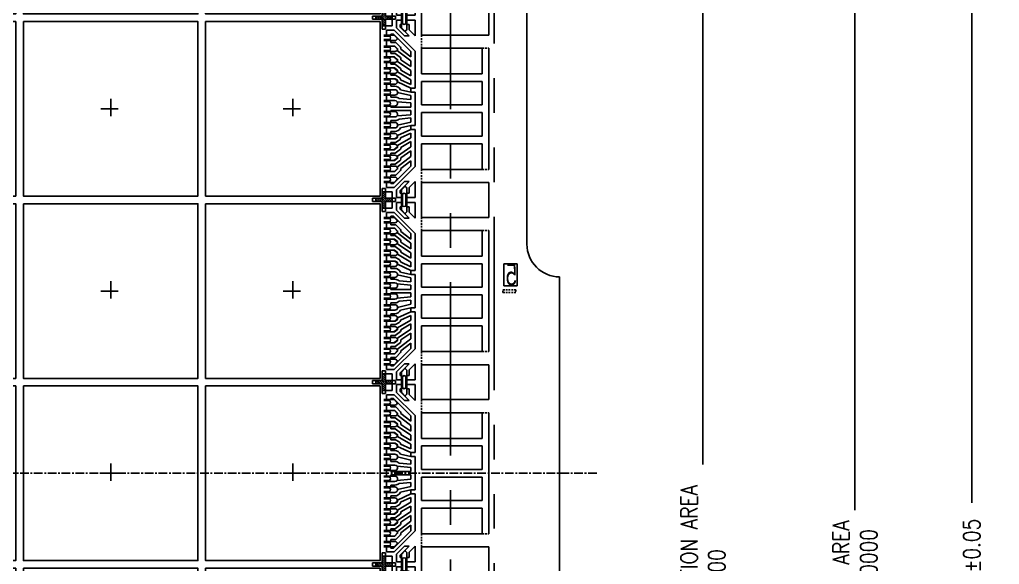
# Model space of a CAD drawing. Extents: x 98 to 785, y 88 to 514.
# Drawn here: x 695.5 to 785.3, y 338.9 to 388.8 of the extents above; entities that cross this region are included whole.
import ezdxf

# ---------------------------------------------------------------- set-up
doc = ezdxf.new("R2010")
doc.units = 0
doc.header["$LTSCALE"] = 12.7
doc.header["$MEASUREMENT"] = 0
doc.header["$PDMODE"] = 2
for name, pattern in [('CENTER', [2, 1.25, -0.25, 0.25, -0.25]), ('HIDDEN', [0.375, 0.25, -0.125]), ('PHANTOM', [2.5, 1.25, -0.25, 0.25, -0.25, 0.25, -0.25])]:
    doc.linetypes.add(name, pattern=pattern)
doc.layers.get('0').update_dxf_attribs({"linetype": 'CONTINUOUS'})
doc.layers.get('DEFPOINTS').update_dxf_attribs({"linetype": 'CONTINUOUS'})
for name, color, linetype in [('SH-01_CENTER', 2, 'CENTER'), ('SH-01_DIM', 4, 'CONTINUOUS'), ('SH-01_HATCH', 10, 'CONTINUOUS'), ('SH-01_HIDDEN', 6, 'HIDDEN'), ('SH-01_MISC', 5, 'CONTINUOUS'), ('SH-01_OBJECT', 7, 'CONTINUOUS'), ('SH-01_PHANTOM', 1, 'PHANTOM')]:
    doc.layers.add(name, color=color, linetype=linetype)
doc.styles.get("Standard").update_dxf_attribs({"font": 'simplex.shx', "width": 0.82})
doc.dimstyles.get("Standard").update_dxf_attribs({"dimtxt": 0.18, "dimasz": 0.18, "dimexe": 0.18, "dimexo": 0.0625, "dimgap": 0.09, "dimtad": 0, "dimtih": 1, "dimtoh": 1, "dimdec": 4, "dimzin": 0, "dimdsep": 46, "dimtxsty": 'STANDARD', "dimcen": 0.09, "dimadec": 0, "dimazin": 0, "dimtfac": 1, "dimtdec": 4, "dimtofl": 0, "dimtmove": 0, "dimatfit": 3, "dimfxl": 1, "dimtolj": 1, "dimtzin": 0, "dimarcsym": 0})
doc.dimstyles.new('STANDARD$0', dxfattribs={"dimtxt": 0.18, "dimasz": 0.18, "dimexe": 0.18, "dimexo": 0.0625, "dimgap": 0.09, "dimtad": 0, "dimtih": 1, "dimtoh": 1, "dimdec": 4, "dimzin": 0, "dimdsep": 46, "dimtxsty": 'STANDARD', "dimcen": 0.09, "dimadec": 0, "dimazin": 0, "dimtfac": 1, "dimtdec": 4, "dimtofl": 0, "dimtmove": 0, "dimatfit": 3, "dimfxl": 1, "dimtolj": 1, "dimtzin": 0, "dimarcsym": 0})
pattern_1 = [(315, (5e-06, 16.69998), (0.08838835, 0.08838835), [])]
pattern_2 = [(135, (9.599992, -3e-06), (-0.01767767, -0.01767767), [])]

# ---------------------------------------------------------------- blocks, each defined once
blk = doc.blocks.new('_Open30')
at = {"color": 0, "lineweight": -2}
for p, q in [((-1, 0.268), (0, 0)), ((0, 0), (-1, -0.268)), ((0, 0), (-1, 0))]:
    blk.add_line(p, q, dxfattribs=at)
blk = doc.blocks.new('*D39')
at = {"layer": 'DEFPOINTS', "color": 0, "ltscale": 0.05, "transparency": 16777216}
for p in [(739.033, 434.264), (739.033, 260.264), (772.1, 260.264)]:
    blk.add_point(p, dxfattribs=at)
at = {"layer": 'SH-01_DIM', "ltscale": 0.05, "transparency": 16777216}
for p, q in [((741.573, 434.264), (774.64, 434.264)), ((772.1, 431.089), (772.1, 343.888)), ((772.1, 263.439), (772.1, 332.609)), ((741.573, 260.264), (774.64, 260.264))]:
    blk.add_line(p, q, dxfattribs=at)
at = {"layer": 'SH-01_DIM', "ltscale": 0.05, "transparency": 16777216, "xscale": 3.175000000000011, "yscale": 3.175000000000011, "zscale": 3.175000000000011}
for p, rotation in [((772.1, 434.264), 90), ((772.1, 260.264), 270)]:
    blk.add_blockref('_Open30', p, dxfattribs=dict(at, rotation=rotation))
at = {"layer": 'SH-01_DIM', "ltscale": 0.05, "transparency": 16777216, "insert": (772.1, 338.248), "char_height": 1.524, "attachment_point": 5, "rotation": 90}
blk.add_mtext('\\A1;MOLD AREA\\P 87.0000', dxfattribs=at)
blk = doc.blocks.new('*D40')
at = {"layer": 'DEFPOINTS', "color": 0, "ltscale": 0.05, "transparency": 16777216}
for p in [(735.033, 428.264), (735.033, 266.264), (758.168, 266.264)]:
    blk.add_point(p, dxfattribs=at)
at = {"layer": 'SH-01_DIM', "ltscale": 0.05, "transparency": 16777216}
for p, q in [((737.573, 428.264), (760.708, 428.264)), ((758.168, 425.089), (758.168, 348.075)), ((758.168, 269.439), (758.168, 324.715)), ((737.573, 266.264), (760.708, 266.264))]:
    blk.add_line(p, q, dxfattribs=at)
at = {"layer": 'SH-01_DIM', "ltscale": 0.05, "transparency": 16777216, "xscale": 3.175000000000011, "yscale": 3.175000000000011, "zscale": 3.175000000000011}
for p, rotation in [((758.168, 428.264), 90), ((758.168, 266.264), 270)]:
    blk.add_blockref('_Open30', p, dxfattribs=dict(at, rotation=rotation))
at = {"layer": 'SH-01_DIM', "ltscale": 0.05, "transparency": 16777216, "insert": (758.168, 336.395), "char_height": 1.524, "attachment_point": 5, "rotation": 90}
blk.add_mtext('\\A1;SAW SINGULATION AREA\\P 81.0000', dxfattribs=at)
blk = doc.blocks.new('*D41')
at = {"layer": 'DEFPOINTS', "color": 0, "ltscale": 0.05, "transparency": 16777216}
for p in [(743.301, 442.264), (743.301, 252.264), (782.808, 252.264)]:
    blk.add_point(p, dxfattribs=at)
at = {"layer": 'SH-01_DIM', "ltscale": 0.05, "transparency": 16777216}
for p, q in [((745.841, 442.264), (785.348, 442.264)), ((782.808, 439.089), (782.808, 344.541)), ((782.808, 255.439), (782.808, 329.985)), ((745.841, 252.264), (785.348, 252.264))]:
    blk.add_line(p, q, dxfattribs=at)
at = {"layer": 'SH-01_DIM', "ltscale": 0.05, "transparency": 16777216, "xscale": 3.175000000000011, "yscale": 3.175000000000011, "zscale": 3.175000000000011}
for p, rotation in [((782.808, 442.264), 90), ((782.808, 252.264), 270)]:
    blk.add_blockref('_Open30', p, dxfattribs=dict(at, rotation=rotation))
at = {"layer": 'SH-01_DIM', "ltscale": 0.05, "transparency": 16777216, "insert": (782.808, 337.263), "char_height": 1.524, "attachment_point": 5, "rotation": 90}
blk.add_mtext('\\A1; 95.000±0.05', dxfattribs=at)
blk = doc.blocks.new('*D19')
at = {"layer": 'DEFPOINTS', "color": 0, "ltscale": 0.05, "transparency": 16777216}
for p in [(722.523, 462.629), (729.133, 439.724), (445.033, 350.724)]:
    blk.add_point(p, dxfattribs=at)
at = {"layer": 'SH-01_DIM', "ltscale": 0.05, "transparency": 16777216}
for p, q in [((722.523, 456.279), (722.523, 462.629)), ((729.133, 449.929), (722.523, 456.279)), ((729.133, 442.264), (729.133, 449.929))]:
    blk.add_line(p, q, dxfattribs=at)
at = {"layer": 'SH-01_DIM', "ltscale": 0.05, "transparency": 16777216, "insert": (722.523, 467.614), "char_height": 1.524, "attachment_point": 5, "rotation": 90}
blk.add_mtext('\\A1; 142.0500', dxfattribs=at)
blk = doc.blocks.new('A$C548803C5')
at = {"layer": 'SH-01_CENTER', "ltscale": 0.05}
for p, q in [((1, 1.451), (1, 0.549)), ((0.549, 1), (1.451, 1))]:
    blk.add_line(p, q, dxfattribs=at)
at = {"layer": 'SH-01_MISC', "ltscale": 0.05}
blk.add_lwpolyline([(-3, 5), (5, 5), (5, -3), (-3, -3)], close=True, dxfattribs=at)
blk = doc.blocks.new('A$C237C250E')
at = {"layer": 'SH-01_HATCH', "ltscale": 0.05}
h = blk.add_hatch(dxfattribs=at)
h.set_pattern_fill('ANSI31', color=10, angle=-90)
h.set_pattern_definition(pattern_1)
h.paths.add_polyline_path([(7.97, 16.475), (8, 16.475), (8, 16.075), (7.97, 16.075)])
h.paths.add_polyline_path([(7.5, 16.475), (7.53, 16.475), (7.53, 16.075), (7.5, 16.075)])
at = {"layer": 'SH-01_HATCH'}
h = blk.add_hatch(dxfattribs=at)
h.set_pattern_fill('ANSI31', color=256, scale=0.2, angle=-270)
h.paths.add_polyline_path([(7.716, 1.248, 0.035842), (7.681, 1.24), (8, 0.921), (8, 0.964)])
h.paths.add_polyline_path([(8, 15.736), (8, 15.779), (7.681, 15.46, 0.035842), (7.716, 15.452)])
h.paths.add_polyline_path([(8.429, 1.85), (8.386, 1.85), (8.636, 1.6), (8.679, 1.6)])
h.paths.add_polyline_path([(8.36, 1.919, 0.035842), (8.352, 1.884), (8.386, 1.85), (8.429, 1.85)])
h = blk.add_hatch(dxfattribs=at)
h.set_pattern_fill('ANSI31', color=256, scale=0.2, angle=-270)
h.set_pattern_definition(pattern_2)
h.paths.add_polyline_path([(8.429, 14.85), (8.386, 14.85), (8.636, 15.1), (8.679, 15.1)])
h.paths.add_polyline_path([(8.36, 14.781, -0.035842), (8.352, 14.816), (8.386, 14.85), (8.429, 14.85)])
at = {"layer": 'SH-01_HATCH', "ltscale": 0.05}
h = blk.add_hatch(dxfattribs=at)
h.set_pattern_fill('ANSI31', color=10, angle=-90)
h.set_pattern_definition([(315, (-7.09997, 16.7), (0.08838835, 0.08838835), [])])
h.paths.add_polyline_path([(9.375, 15.07), (9.375, 15.1), (8.975, 15.1), (8.975, 15.07)])
h.paths.add_polyline_path([(9.375, 14.6), (9.375, 14.63), (8.975, 14.63), (8.975, 14.6)])
h.paths.add_polyline_path([(9.375, 14.07), (9.375, 14.1), (8.975, 14.1), (8.975, 14.07)])
h.paths.add_polyline_path([(9.375, 13.6), (9.375, 13.63), (8.975, 13.63), (8.975, 13.6)])
h.paths.add_polyline_path([(9.375, 13.07), (9.375, 13.1), (8.975, 13.1), (8.975, 13.07)])
h.paths.add_polyline_path([(9.375, 12.6), (9.375, 12.63), (8.975, 12.63), (8.975, 12.6)])
h.paths.add_polyline_path([(9.375, 12.07), (9.375, 12.1), (8.975, 12.1), (8.975, 12.07)])
h.paths.add_polyline_path([(9.375, 11.6), (9.375, 11.63), (8.975, 11.63), (8.975, 11.6)])
h.paths.add_polyline_path([(9.375, 11.07), (9.375, 11.1), (8.975, 11.1), (8.975, 11.07)])
h.paths.add_polyline_path([(9.375, 10.6), (9.375, 10.63), (8.975, 10.63), (8.975, 10.6)])
h.paths.add_polyline_path([(9.375, 10.07), (9.375, 10.1), (8.975, 10.1), (8.975, 10.07)])
h.paths.add_polyline_path([(9.375, 9.6), (9.375, 9.63), (8.975, 9.63), (8.975, 9.6)])
h.paths.add_polyline_path([(9.375, 9.07), (9.375, 9.1), (8.975, 9.1), (8.975, 9.07)])
h.paths.add_polyline_path([(9.375, 8.6), (9.375, 8.63), (8.975, 8.63), (8.975, 8.6)])
at = {"layer": 'SH-01_HATCH'}
h = blk.add_hatch(dxfattribs=at)
h.set_pattern_fill('ANSI31', color=256, scale=0.2, angle=-270)
h.set_pattern_definition(pattern_2)
h.paths.add_polyline_path([(8.391, 13.85), (8.35, 13.85), (8.35, 13.85, -0.001908), (8.35, 13.852), (8.598, 14.1, -0.001945), (8.6, 14.1), (8.641, 14.1)])
h.paths.add_polyline_path([(8.353, 13.812, -0.037159), (8.35, 13.849), (8.35, 13.85), (8.391, 13.85)])
h = blk.add_hatch(dxfattribs=at)
h.set_pattern_fill('ANSI31', color=256, scale=0.2, angle=-270)
h.set_pattern_definition(pattern_2)
h.paths.add_polyline_path([(8.35, 12.839, -0.009923), (8.35, 12.849), (8.35, 12.85, -0.004533), (8.35, 12.855, -0.024064), (8.352, 12.879), (8.635, 13.1), (8.684, 13.1)])
h = blk.add_hatch(dxfattribs=at)
h.set_pattern_fill('ANSI31', color=256, scale=0.2, angle=-270)
h.set_pattern_definition(pattern_2)
h.paths.add_polyline_path([(8.35, 11.839, -0.009923), (8.35, 11.849), (8.35, 11.85, -0.004533), (8.35, 11.855, -0.024064), (8.352, 11.879), (8.635, 12.1), (8.684, 12.1)])
h = blk.add_hatch(dxfattribs=at)
h.set_pattern_fill('ANSI31', color=256, scale=0.2, angle=-270)
h.set_pattern_definition(pattern_2)
h.paths.add_polyline_path([(8.565, 11.097, -0.035366), (8.6, 11.1), (8.627, 11.1), (8.419, 10.975, 0.182331), (8.381, 10.825), (8.353, 10.811, -0.199652), (8.399, 10.998)])
h = blk.add_hatch(dxfattribs=at)
h.set_pattern_fill('ANSI31', color=256, scale=0.2, angle=-270)
h.set_pattern_definition(pattern_2)
h.paths.add_polyline_path([(8.565, 5.603, 0.035366), (8.6, 5.6), (8.627, 5.6), (8.419, 5.725, -0.182331), (8.381, 5.875), (8.353, 5.889, 0.199652), (8.399, 5.702)])
h = blk.add_hatch(dxfattribs=at)
h.set_pattern_fill('ANSI31', color=256, scale=0.2, angle=-270)
h.set_pattern_definition(pattern_2)
h.paths.add_polyline_path([(8.35, 4.861, 0.009923), (8.35, 4.851), (8.35, 4.85, 0.004533), (8.35, 4.845, 0.024064), (8.352, 4.821), (8.635, 4.6), (8.684, 4.6)])
h = blk.add_hatch(dxfattribs=at)
h.set_pattern_fill('ANSI31', color=256, scale=0.2, angle=-270)
h.set_pattern_definition(pattern_2)
h.paths.add_polyline_path([(8.35, 3.861, 0.009923), (8.35, 3.851), (8.35, 3.85, 0.004533), (8.35, 3.845, 0.024064), (8.352, 3.821), (8.635, 3.6), (8.684, 3.6)])
h = blk.add_hatch(dxfattribs=at)
h.set_pattern_fill('ANSI31', color=256, scale=0.2, angle=-270)
h.set_pattern_definition(pattern_2)
h.paths.add_polyline_path([(8.391, 2.85), (8.35, 2.85), (8.35, 2.85, 0.001908), (8.35, 2.848), (8.598, 2.6, 0.001945), (8.6, 2.6), (8.641, 2.6)])
h.paths.add_polyline_path([(8.353, 2.888, 0.037159), (8.35, 2.851), (8.35, 2.85), (8.391, 2.85)])
at = {"layer": 'SH-01_HATCH', "ltscale": 0.05}
h = blk.add_hatch(dxfattribs=at)
h.set_pattern_fill('ANSI31', color=10, angle=-90)
h.set_pattern_definition(pattern_1)
h.paths.add_polyline_path([(7.97, 0.225), (8, 0.225), (8, 0.625), (7.97, 0.625)])
h.paths.add_polyline_path([(7.5, 0.225), (7.53, 0.225), (7.53, 0.625), (7.5, 0.625)])
at = {"layer": 'SH-01_HIDDEN', "linetype": 'Continuous', "ltscale": 1.25}
for p, q in [((7.5, 16.475), (7.5, 16.7)), ((8, 16.7), (8, 16.475)), ((7.5, 15.7), (7.5, 16.075)), ((8, 16.075), (8, 15.736)), ((8.6, 14.6), (8.975, 14.6)), ((8.975, 15.1), (8.636, 15.1)), ((9.6, 15.1), (9.375, 15.1)), ((9.375, 14.6), (9.6, 14.6)), ((8.6, 13.6), (8.975, 13.6)), ((9.6, 14.1), (9.375, 14.1)), ((9.375, 13.6), (9.6, 13.6)), ((8.6, 12.6), (8.975, 12.6)), ((9.6, 13.1), (9.375, 13.1)), ((9.375, 12.6), (9.6, 12.6)), ((9.6, 12.1), (9.375, 12.1)), ((8.6, 11.6), (8.975, 11.6)), ((9.375, 11.6), (9.6, 11.6)), ((9.6, 11.1), (9.375, 11.1)), ((8.6, 10.6), (8.975, 10.6)), ((9.375, 10.6), (9.6, 10.6)), ((9.6, 10.1), (9.375, 10.1)), ((8.6, 9.6), (8.975, 9.6)), ((9.375, 9.6), (9.6, 9.6)), ((9.6, 9.1), (9.375, 9.1)), ((8.6, 8.6), (8.975, 8.6)), ((8.6, 8.1), (8.975, 8.1)), ((9.375, 8.6), (9.6, 8.6)), ((9.375, 8.1), (9.6, 8.1)), ((9.6, 7.6), (9.375, 7.6)), ((8.6, 7.1), (8.975, 7.1)), ((9.375, 7.1), (9.6, 7.1)), ((9.6, 6.6), (9.375, 6.6)), ((8.6, 6.1), (8.975, 6.1)), ((9.375, 6.1), (9.6, 6.1)), ((9.6, 5.6), (9.375, 5.6)), ((8.6, 5.1), (8.975, 5.1)), ((9.375, 5.1), (9.6, 5.1)), ((9.6, 4.6), (9.375, 4.6)), ((8.6, 4.1), (8.975, 4.1)), ((9.375, 4.1), (9.6, 4.1)), ((9.6, 3.6), (9.375, 3.6)), ((8.6, 3.1), (8.975, 3.1)), ((9.375, 3.1), (9.6, 3.1)), ((8.6, 2.1), (8.975, 2.1)), ((9.6, 2.6), (9.375, 2.6)), ((9.375, 2.1), (9.6, 2.1)), ((7.5, 1), (7.5, 0.625)), ((8, 0.625), (8, 0.964)), ((8.975, 1.6), (8.636, 1.6)), ((9.6, 1.6), (9.375, 1.6)), ((7.5, 0.225), (7.5, 0)), ((8, 0), (8, 0.225))]:
    blk.add_line(p, q, dxfattribs=at)
at = {"layer": 'SH-01_HIDDEN', "linetype": 'Continuous', "ltscale": 0.05}
for p, q in [((7.59, 16.25), (7.59, 16.7)), ((7.91, 16.25), (7.91, 16.7)), ((9.15, 15.01), (9.6, 15.01)), ((9.15, 14.69), (9.6, 14.69)), ((9.15, 14.01), (9.6, 14.01)), ((9.15, 13.69), (9.6, 13.69)), ((9.15, 13.01), (9.6, 13.01)), ((9.15, 12.69), (9.6, 12.69)), ((9.15, 12.01), (9.6, 12.01)), ((9.15, 11.69), (9.6, 11.69)), ((9.15, 11.01), (9.6, 11.01)), ((9.15, 10.69), (9.6, 10.69)), ((9.15, 10.01), (9.6, 10.01)), ((9.15, 9.69), (9.6, 9.69)), ((9.15, 9.01), (9.6, 9.01)), ((9.15, 8.69), (9.6, 8.69)), ((9.15, 8.01), (9.6, 8.01)), ((9.15, 7.69), (9.6, 7.69)), ((9.15, 7.01), (9.6, 7.01)), ((9.15, 6.69), (9.6, 6.69)), ((9.15, 6.01), (9.6, 6.01)), ((9.15, 5.69), (9.6, 5.69)), ((9.15, 5.01), (9.6, 5.01)), ((9.15, 4.69), (9.6, 4.69)), ((9.15, 4.01), (9.6, 4.01)), ((9.15, 3.69), (9.6, 3.69)), ((9.15, 3.01), (9.6, 3.01)), ((9.15, 2.69), (9.6, 2.69)), ((9.15, 2.01), (9.6, 2.01)), ((9.15, 1.69), (9.6, 1.69)), ((7.59, 0.45), (7.59, 0)), ((7.91, 0.45), (7.91, 0))]:
    blk.add_line(p, q, dxfattribs=at)
at = {"layer": 'SH-01_HIDDEN', "ltscale": 0.05}
for p, q in [((6.15, 13.9), (6.15, 15.1)), ((0.6, 13.9), (0, 13.9)), ((0.6, 2.8), (0, 2.8)), ((6.15, 2.8), (6.15, 1.6))]:
    blk.add_line(p, q, dxfattribs=at)
at = {"layer": 'SH-01_HIDDEN', "linetype": 'Continuous'}
blk.add_line((0, 13.9), (0, 2.8), dxfattribs=at)
at = {"layer": 'SH-01_HIDDEN', "linetype": 'Continuous', "ltscale": 0.05}
for centre, start, end in [((7.75, 16.25), 180, 0), ((9.15, 14.85), 90, 270), ((9.15, 13.85), 90, 270), ((9.15, 12.85), 90, 270), ((9.15, 11.85), 90, 270), ((9.15, 10.85), 90, 270), ((9.15, 9.85), 90, 270), ((9.15, 8.85), 90, 270), ((9.15, 7.85), 90, 270), ((9.15, 6.85), 90, 270), ((9.15, 5.85), 90, 270), ((9.15, 4.85), 90, 270), ((9.15, 3.85), 90, 270), ((9.15, 2.85), 90, 270), ((9.15, 1.85), 90, 270), ((7.75, 0.45), 0, 180)]:
    blk.add_arc(centre, 0.16, start, end, dxfattribs=at)
at = {"layer": 'SH-01_HIDDEN', "linetype": 'Continuous', "ltscale": 1.25}
for centre, start, end in [((7.75, 15.7), 180, 262.16832), ((8.6, 14.85), 187.83168, 270), ((8.6, 13.85), 180.14697, 270), ((8.6, 12.85), 173.42661, 270), ((8.6, 11.85), 173.42661, 270), ((8.6, 10.85), 188.86563, 270), ((8.6, 9.85), 180.01312, 270), ((8.6, 8.85), 143.32613, 270), ((8.6, 7.85), 90, 216.67387), ((8.6, 6.85), 90, 179.98688), ((8.6, 5.85), 90, 171.13437), ((8.6, 4.85), 90, 186.57339), ((8.6, 3.85), 90, 186.57339), ((8.6, 2.85), 90, 179.85303), ((8.6, 1.85), 90, 172.16832), ((7.75, 1), 97.83168, 180)]:
    blk.add_arc(centre, 0.25, start, end, dxfattribs=at)
at = {"layer": 'SH-01_OBJECT'}
for p, q in [((0, 15.1), (0, 16.7)), ((7.3, 16.075), (7.3, 15.574)), ((8.105, 16.075), (8.105, 15.841)), ((8.975, 14.43), (8.504, 14.43)), ((8.975, 15.205), (8.741, 15.205)), ((6.15, 13.9), (0.6, 13.9)), ((8.051, 13.821), (7.15, 13.117)), ((8.35, 13.671), (7.15, 12.733)), ((7.15, 13.117), (7.15, 13.614)), ((8.35, 13.85), (8.35, 13.671)), ((7.15, 12.212), (8.05, 12.833)), ((7.15, 12.212), (7.15, 12.733)), ((7.15, 11.847), (8.35, 12.675)), ((8.57, 13.43), (8.089, 13.054)), ((8.684, 13.1), (8.35, 12.839)), ((8.35, 12.85), (8.35, 12.675)), ((8.975, 13.43), (8.57, 13.43)), ((8.975, 12.6), (8.975, 12.43)), ((7.15, 11.358), (8.052, 11.898)), ((7.15, 11.358), (7.15, 11.847)), ((7.15, 11.008), (8.35, 11.726)), ((8.57, 12.43), (8.089, 12.054)), ((8.684, 12.1), (8.35, 11.839)), ((8.35, 11.85), (8.35, 11.726)), ((8.975, 12.43), (8.57, 12.43)), ((6.15, 11.55), (0.6, 11.55)), ((0.6, 8.7), (0.6, 10.85)), ((0.6, 10.85), (6.15, 10.85)), ((7.15, 10.577), (8.074, 11.012)), ((7.15, 10.577), (7.15, 11.008)), ((7.15, 10.246), (8.353, 10.811)), ((8.536, 11.43), (8.199, 11.228)), ((8.381, 10.825), (8.353, 10.811)), ((8.565, 11.097), (8.399, 10.998)), ((8.627, 11.1), (8.419, 10.975)), ((8.975, 11.43), (8.536, 11.43)), ((7.15, 9.876), (7.15, 10.246)), ((7.15, 9.876), (8.073, 10.093)), ((7.15, 9.567), (8.35, 9.85)), ((7.15, 9.191), (7.15, 9.567)), ((8.216, 9.284), (7.15, 9.191)), ((8.4, 8.999), (7.15, 8.89)), ((6.15, 8.7), (0.6, 8.7)), ((7.15, 8.5), (7.15, 8.89)), ((8.975, 8.5), (7.15, 8.5)), ((8.975, 8.2), (7.15, 8.2)), ((7.15, 8.2), (7.15, 7.81)), ((6.15, 8), (0.6, 8)), ((0.6, 8), (0.6, 5.85)), ((8.4, 7.701), (7.15, 7.81)), ((8.216, 7.416), (7.15, 7.509)), ((7.15, 7.509), (7.15, 7.133)), ((7.15, 7.133), (8.35, 6.85)), ((7.15, 6.824), (8.073, 6.607)), ((7.15, 6.824), (7.15, 6.454)), ((7.15, 6.454), (8.353, 5.889)), ((0.6, 5.85), (6.15, 5.85)), ((7.15, 6.123), (8.074, 5.688)), ((7.15, 6.123), (7.15, 5.692)), ((7.15, 5.692), (8.35, 4.974)), ((8.536, 5.27), (8.199, 5.472)), ((8.381, 5.875), (8.353, 5.889)), ((8.565, 5.603), (8.399, 5.702)), ((8.627, 5.6), (8.419, 5.725)), ((6.15, 5.15), (0.6, 5.15)), ((7.15, 5.342), (8.052, 4.802)), ((7.15, 5.342), (7.15, 4.853)), ((7.15, 4.853), (8.35, 4.025)), ((8.57, 4.27), (8.089, 4.646)), ((8.35, 4.85), (8.35, 4.974)), ((8.684, 4.6), (8.35, 4.861)), ((8.975, 5.27), (8.536, 5.27)), ((7.15, 4.488), (8.05, 3.867)), ((7.15, 4.488), (7.15, 3.967)), ((8.35, 3.029), (7.15, 3.967)), ((8.57, 3.27), (8.089, 3.646)), ((8.35, 3.85), (8.35, 4.025)), ((8.684, 3.6), (8.35, 3.861)), ((8.975, 4.27), (8.57, 4.27)), ((8.975, 4.1), (8.975, 4.27)), ((6.15, 2.8), (0.6, 2.8)), ((8.051, 2.879), (7.15, 3.583)), ((7.15, 3.583), (7.15, 3.086)), ((8.35, 2.85), (8.35, 3.029)), ((8.975, 3.27), (8.57, 3.27)), ((8.975, 2.27), (8.504, 2.27)), ((0, 1.6), (0, 0)), ((7.3, 0.625), (7.3, 1.126)), ((8.975, 1.495), (8.741, 1.495)), ((8.105, 0.625), (8.105, 0.859))]:
    blk.add_line(p, q, dxfattribs=at)
at = {"layer": 'SH-01_OBJECT', "ltscale": 0.05}
for p, q in [((6.15, 16.7), (6.15, 15.1)), ((7.5, 16.475), (6.75, 16.475)), ((6.75, 16.475), (6.75, 15.024)), ((6.15, 15.1), (0, 15.1)), ((7.287, 15.024), (7.712, 15.024)), ((9.375, 14.6), (9.375, 14.1)), ((0.6, 13.9), (0.6, 11.55)), ((6.15, 13.9), (6.15, 11.55)), ((9.375, 13.6), (9.375, 13.1)), ((9.375, 12.6), (9.375, 12.1)), ((6.15, 10.85), (6.15, 8.7)), ((9.375, 11.6), (9.375, 11.1)), ((7.15, 10.246), (6.75, 10.246)), ((9.375, 10.6), (9.375, 10.1)), ((7.15, 9.876), (6.75, 9.876)), ((9.375, 9.6), (9.375, 9.1)), ((9.375, 8.6), (9.375, 8.1)), ((6.15, 5.85), (6.15, 8)), ((9.375, 7.1), (9.375, 7.6)), ((7.15, 6.824), (6.75, 6.824)), ((7.15, 6.454), (6.75, 6.454)), ((9.375, 6.1), (9.375, 6.6)), ((9.375, 5.1), (9.375, 5.6)), ((0.6, 2.8), (0.6, 5.15)), ((6.15, 2.8), (6.15, 5.15)), ((9.375, 4.1), (9.375, 4.6)), ((9.375, 3.1), (9.375, 3.6)), ((9.375, 2.1), (9.375, 2.6)), ((6.15, 1.6), (0, 1.6)), ((6.15, 0), (6.15, 1.6)), ((6.75, 0.225), (6.75, 1.676)), ((7.287, 1.676), (7.712, 1.676)), ((7.5, 0.225), (6.75, 0.225))]:
    blk.add_line(p, q, dxfattribs=at)
at = {"layer": 'SH-01_OBJECT', "linetype": 'Continuous'}
for p, q in [((7.5, 16.075), (7.5, 16.475)), ((7.53, 16.475), (7.53, 16.075)), ((7.97, 16.475), (7.97, 16.075)), ((8, 16.075), (8, 16.475)), ((8.45, 16.475), (8, 16.475)), ((8.45, 15.762), (8.45, 16.475)), ((8.85, 15.95), (8.85, 16.7)), ((7.3, 15.574), (6.75, 15.024)), ((6.75, 13.638), (8.662, 15.55)), ((8.105, 15.841), (7.287, 15.024)), ((7.3, 16.075), (7.5, 16.075)), ((8, 15.779), (7.681, 15.46)), ((7.712, 15.024), (8.45, 15.762)), ((8.105, 16.075), (8, 16.075)), ((8.662, 15.55), (9.375, 15.55)), ((8.85, 15.95), (9.6, 15.95)), ((9.375, 15.55), (9.375, 15.1)), ((8.741, 15.205), (7.15, 13.614)), ((8.504, 14.43), (8.069, 13.996)), ((8.679, 15.1), (8.36, 14.781)), ((8.975, 15.205), (8.975, 15.1)), ((8.975, 15.1), (9.375, 15.1)), ((9.375, 15.07), (8.975, 15.07)), ((9.375, 14.63), (8.975, 14.63)), ((8.975, 14.43), (8.975, 14.6)), ((8.975, 14.6), (9.375, 14.6)), ((6.75, 10.246), (6.75, 13.638)), ((8.975, 14.1), (9.375, 14.1)), ((9.375, 14.07), (8.975, 14.07)), ((9.375, 13.63), (8.975, 13.63)), ((8.975, 13.43), (8.975, 13.6)), ((8.975, 13.6), (9.375, 13.6)), ((8.975, 13.1), (9.375, 13.1)), ((9.375, 13.07), (8.975, 13.07)), ((9.375, 12.63), (8.975, 12.63)), ((8.975, 12.6), (9.375, 12.6)), ((8.975, 12.1), (9.375, 12.1)), ((9.375, 12.07), (8.975, 12.07)), ((9.375, 11.63), (8.975, 11.63)), ((8.975, 11.43), (8.975, 11.6)), ((8.975, 11.6), (9.375, 11.6)), ((8.975, 11.1), (9.375, 11.1)), ((9.375, 11.07), (8.975, 11.07)), ((9.375, 10.63), (8.975, 10.63)), ((8.975, 10.43), (8.975, 10.6)), ((8.975, 10.6), (9.375, 10.6)), ((8.975, 10.1), (9.375, 10.1)), ((9.375, 10.07), (8.975, 10.07)), ((6.75, 6.824), (6.75, 9.876)), ((9.375, 9.63), (8.975, 9.63)), ((8.975, 9.43), (8.975, 9.6)), ((8.975, 9.6), (9.375, 9.6)), ((8.975, 9.1), (9.375, 9.1)), ((9.375, 9.07), (8.975, 9.07)), ((9.375, 8.63), (8.975, 8.63)), ((8.975, 8.5), (8.975, 8.6)), ((8.975, 8.6), (9.375, 8.6)), ((8.975, 8.2), (8.975, 8.1)), ((8.975, 8.1), (9.375, 8.1)), ((9.375, 8.07), (8.975, 8.07)), ((9.375, 7.63), (8.975, 7.63)), ((8.975, 7.6), (9.375, 7.6)), ((8.975, 7.27), (8.975, 7.1)), ((6.75, 3.062), (6.75, 6.454)), ((8.975, 7.1), (9.375, 7.1)), ((9.375, 7.07), (8.975, 7.07)), ((9.375, 6.63), (8.975, 6.63)), ((8.975, 6.6), (9.375, 6.6)), ((8.975, 6.27), (8.975, 6.1)), ((8.975, 6.1), (9.375, 6.1)), ((9.375, 6.07), (8.975, 6.07)), ((9.375, 5.63), (8.975, 5.63)), ((8.975, 5.6), (9.375, 5.6)), ((8.975, 5.27), (8.975, 5.1)), ((8.975, 5.1), (9.375, 5.1)), ((9.375, 5.07), (8.975, 5.07)), ((9.375, 4.63), (8.975, 4.63)), ((8.975, 4.6), (9.375, 4.6)), ((8.975, 4.1), (9.375, 4.1)), ((9.375, 4.07), (8.975, 4.07)), ((9.375, 3.63), (8.975, 3.63)), ((8.975, 3.6), (9.375, 3.6)), ((6.75, 3.062), (8.662, 1.15)), ((8.741, 1.495), (7.15, 3.086)), ((8.504, 2.27), (8.069, 2.704)), ((8.975, 3.27), (8.975, 3.1)), ((8.975, 3.1), (9.375, 3.1)), ((9.375, 3.07), (8.975, 3.07)), ((8.679, 1.6), (8.36, 1.919)), ((9.375, 2.63), (8.975, 2.63)), ((8.975, 2.6), (9.375, 2.6)), ((8.975, 2.27), (8.975, 2.1)), ((8.975, 2.1), (9.375, 2.1)), ((9.375, 2.07), (8.975, 2.07)), ((7.3, 1.126), (6.75, 1.676)), ((8.105, 0.859), (7.287, 1.676)), ((8, 0.921), (7.681, 1.24)), ((7.712, 1.676), (8.45, 0.938)), ((8.45, 0.938), (8.45, 0.225)), ((8.662, 1.15), (9.375, 1.15)), ((9.375, 1.63), (8.975, 1.63)), ((8.975, 1.495), (8.975, 1.6)), ((8.975, 1.6), (9.375, 1.6)), ((9.375, 1.15), (9.375, 1.6)), ((7.3, 0.625), (7.5, 0.625)), ((7.5, 0.625), (7.5, 0.225)), ((7.53, 0.225), (7.53, 0.625)), ((7.97, 0.225), (7.97, 0.625)), ((8.105, 0.625), (8, 0.625)), ((8, 0.625), (8, 0.225)), ((8.45, 0.225), (8, 0.225)), ((8.85, 0.75), (9.6, 0.75)), ((8.85, 0.75), (8.85, 0))]:
    blk.add_line(p, q, dxfattribs=at)
at = {"layer": 'SH-01_OBJECT', "linetype": 'Continuous', "ltscale": 0.05}
for p, q in [((7.53, 16.475), (7.5, 16.475)), ((7.97, 16.475), (8, 16.475)), ((7.53, 16.075), (7.5, 16.075)), ((7.97, 16.075), (8, 16.075)), ((8.975, 15.07), (8.975, 15.1)), ((8.975, 14.63), (8.975, 14.6)), ((9.375, 15.07), (9.375, 15.1)), ((9.375, 14.63), (9.375, 14.6)), ((8.975, 14.07), (8.975, 14.1)), ((8.975, 13.63), (8.975, 13.6)), ((9.375, 14.07), (9.375, 14.1)), ((9.375, 13.63), (9.375, 13.6)), ((8.975, 13.07), (8.975, 13.1)), ((8.975, 12.63), (8.975, 12.6)), ((9.375, 13.07), (9.375, 13.1)), ((9.375, 12.63), (9.375, 12.6)), ((8.975, 12.07), (8.975, 12.1)), ((9.375, 12.07), (9.375, 12.1)), ((8.975, 11.63), (8.975, 11.6)), ((8.975, 11.07), (8.975, 11.1)), ((9.375, 11.63), (9.375, 11.6)), ((9.375, 11.07), (9.375, 11.1)), ((8.975, 10.63), (8.975, 10.6)), ((8.975, 10.07), (8.975, 10.1)), ((9.375, 10.63), (9.375, 10.6)), ((9.375, 10.07), (9.375, 10.1)), ((8.975, 9.63), (8.975, 9.6)), ((8.975, 9.07), (8.975, 9.1)), ((9.375, 9.63), (9.375, 9.6)), ((9.375, 9.07), (9.375, 9.1)), ((8.975, 8.63), (8.975, 8.6)), ((8.975, 8.07), (8.975, 8.1)), ((9.375, 8.63), (9.375, 8.6)), ((9.375, 8.07), (9.375, 8.1)), ((8.975, 7.63), (8.975, 7.6)), ((9.375, 7.63), (9.375, 7.6)), ((8.975, 7.07), (8.975, 7.1)), ((8.975, 6.63), (8.975, 6.6)), ((9.375, 7.07), (9.375, 7.1)), ((9.375, 6.63), (9.375, 6.6)), ((8.975, 6.07), (8.975, 6.1)), ((8.975, 5.63), (8.975, 5.6)), ((9.375, 6.07), (9.375, 6.1)), ((9.375, 5.63), (9.375, 5.6)), ((8.975, 5.07), (8.975, 5.1)), ((8.975, 4.63), (8.975, 4.6)), ((9.375, 5.07), (9.375, 5.1)), ((9.375, 4.63), (9.375, 4.6)), ((8.975, 4.07), (8.975, 4.1)), ((8.975, 3.63), (8.975, 3.6)), ((9.375, 4.07), (9.375, 4.1)), ((9.375, 3.63), (9.375, 3.6)), ((8.975, 3.07), (8.975, 3.1)), ((9.375, 3.07), (9.375, 3.1)), ((8.975, 2.63), (8.975, 2.6)), ((8.975, 2.07), (8.975, 2.1)), ((9.375, 2.63), (9.375, 2.6)), ((9.375, 2.07), (9.375, 2.1)), ((8.975, 1.63), (8.975, 1.6)), ((9.375, 1.63), (9.375, 1.6)), ((7.53, 0.625), (7.5, 0.625)), ((7.53, 0.225), (7.5, 0.225)), ((7.97, 0.625), (8, 0.625)), ((7.97, 0.225), (8, 0.225))]:
    blk.add_line(p, q, dxfattribs=at)
at = {"layer": 'SH-01_OBJECT', "linetype": 'Continuous', "ltscale": 1.25}
for p, q in [((8.975, 14.1), (8.6, 14.1)), ((8.975, 13.1), (8.635, 13.1)), ((8.975, 12.1), (8.635, 12.1)), ((8.975, 11.1), (8.6, 11.1)), ((8.975, 10.43), (8.6, 10.43)), ((8.975, 10.1), (8.6, 10.1)), ((8.975, 9.43), (8.6, 9.43)), ((8.975, 9.1), (8.6, 9.1)), ((8.975, 7.6), (8.6, 7.6)), ((8.975, 7.27), (8.6, 7.27)), ((8.975, 6.6), (8.6, 6.6)), ((8.975, 6.27), (8.6, 6.27)), ((8.975, 5.6), (8.6, 5.6)), ((8.975, 4.6), (8.635, 4.6)), ((8.975, 3.6), (8.635, 3.6)), ((8.975, 2.6), (8.6, 2.6))]:
    blk.add_line(p, q, dxfattribs=at)
at = {"layer": 'SH-01_OBJECT'}
for points in [[(8.598, 14.1), (8.35, 13.852, 0.001908), (8.35, 13.85)], [(8.635, 13.1), (8.352, 12.879, 0.028099), (8.35, 12.85)], [(8.635, 12.1), (8.352, 11.879, 0.028099), (8.35, 11.85)], [(8.635, 4.6), (8.352, 4.821, -0.028099), (8.35, 4.85)], [(8.635, 3.6), (8.352, 3.821, -0.028099), (8.35, 3.85)], [(8.598, 2.6), (8.35, 2.848, -0.001908), (8.35, 2.85)]]:
    blk.add_lwpolyline(points, format="xyb", dxfattribs=at)
for points in [[(8.641, 14.1), (8.35, 13.809)], [(8.641, 2.6), (8.35, 2.89)]]:
    blk.add_lwpolyline(points, dxfattribs=at)
for centre, start, end in [((8.605, 13.85), 164.78477, 182.9974), ((8.605, 12.85), 158.43262, 181.7475), ((8.605, 11.85), 158.43262, 175.05918), ((8.605, 10.85), 137.07576, 163.04747), ((8.605, 5.85), 196.95253, 222.92424), ((8.605, 4.85), 184.94082, 201.56738), ((8.605, 3.85), 178.2525, 201.56738), ((8.605, 2.85), 177.0026, 195.21523)]:
    blk.add_arc(centre, 0.555, start, end, dxfattribs=at)
at = {"layer": 'SH-01_OBJECT', "linetype": 'Continuous', "ltscale": 1.25}
for centre, radius, start, end in [((8.6, 13.85), 0.25, 90, 90.44568), ((8.6, 10.85), 0.25, 143.70253, 188.86563), ((8.6, 10.85), 0.22, 145.2297, 186.56287), ((8.6, 10.85), 0.25, 90, 98.10195), ((8.6, 9.85), 0.58, 90, 155.22963), ((8.6, 9.85), 0.25, 90, 180.01312), ((8.6, 8.85), 0.58, 90, 131.50243), ((8.6, 8.85), 0.25, 90, 143.32613), ((8.6, 7.85), 0.58, 228.49757, 270), ((8.6, 7.85), 0.25, 216.67387, 270), ((8.6, 6.85), 0.58, 204.77037, 270), ((8.6, 6.85), 0.25, 179.98688, 270), ((8.6, 5.85), 0.25, 171.13437, 216.29747), ((8.6, 5.85), 0.22, 173.43713, 214.7703), ((8.6, 5.85), 0.25, 261.89805, 270), ((8.6, 2.85), 0.25, 269.55432, 270)]:
    blk.add_arc(centre, radius, start, end, dxfattribs=at)
blk = doc.blocks.new('A$C1BE279AF')
at = {"layer": 'SH-01_HATCH', "ltscale": 0.05}
h = blk.add_hatch(dxfattribs=at)
h.set_pattern_fill('ANSI31', color=10)
h.set_pattern_definition([(45, (2.30032, -1.11), (-0.0883883, 0.0883883), [])])
h.paths.add_polyline_path([(1.79, 1.19), (1.19, 1.19), (1.19, 1.79), (0.89, 1.79), (0.89, 1.19), (0.29, 1.19), (0.29, 0.89), (0.89, 0.89), (0.89, 0.29), (1.19, 0.29), (1.19, 0.89), (1.79, 0.89)])
at = {"layer": 'SH-01_HIDDEN'}
for p, q in [((0.89, 2.09), (1.19, 2.09)), ((0.89, 2.09), (0.89, 1.79)), ((1.19, 2.09), (1.19, 1.79)), ((-0.01, 1.19), (-0.01, 0.89)), ((0.29, 1.19), (-0.01, 1.19)), ((1.79, 1.19), (2.09, 1.19)), ((2.09, 1.19), (2.09, 0.89)), ((-0.01, 0.89), (0.29, 0.89)), ((0.89, 0.29), (0.89, -0.01)), ((1.19, 0.29), (1.19, -0.01)), ((2.09, 0.89), (1.79, 0.89)), ((0.89, -0.01), (1.19, -0.01))]:
    blk.add_line(p, q, dxfattribs=at)
at = {"layer": 'SH-01_OBJECT'}
for p, q in [((0.29, 1.19), (0.29, 0.89)), ((0.29, 1.19), (0.89, 1.19)), ((0.89, 1.79), (1.19, 1.79)), ((0.89, 1.79), (0.89, 1.19)), ((1.19, 1.19), (1.19, 1.79)), ((1.79, 1.19), (1.19, 1.19)), ((1.79, 1.19), (1.79, 0.89)), ((0.29, 0.89), (0.89, 0.89)), ((0.89, 0.29), (0.89, 0.89)), ((0.89, 0.89), (0.89, 0.89)), ((0.89, 0.29), (1.19, 0.29)), ((1.79, 0.89), (1.19, 0.89)), ((1.19, 0.89), (1.19, 0.89)), ((1.19, 0.89), (1.19, 0.29))]:
    blk.add_line(p, q, dxfattribs=at)
blk = doc.blocks.new('*D52')
at = {"layer": 'DEFPOINTS', "color": 0, "ltscale": 0.05, "transparency": 16777216}
for p in [(750.528, 457.57), (745.033, 441.264), (445.033, 347.264)]:
    blk.add_point(p, dxfattribs=at)
at = {"layer": 'SH-01_DIM', "ltscale": 0.05, "transparency": 16777216}
for p, q in [((750.528, 451.22), (750.528, 457.57)), ((745.033, 447.614), (750.528, 451.22)), ((745.033, 443.804), (745.033, 447.614))]:
    blk.add_line(p, q, dxfattribs=at)
at = {"layer": 'SH-01_DIM', "ltscale": 0.05, "transparency": 16777216, "insert": (750.528, 466.514), "char_height": 1.524, "attachment_point": 5, "rotation": 90}
blk.add_mtext('\\A1; 150.000±0.0762', dxfattribs=at)

msp = doc.modelspace()

# ---------------------------------------------------------------- linework, layer by layer
at = {"layer": 'SH-01_CENTER', "ltscale": 0.05}
msp.add_line((748.44197, 347.26424), (142.56674, 347.26424), dxfattribs=at)
at = {"layer": 'SH-01_HIDDEN', "ltscale": 0.05}
for p, q in [((741.03313, 364.08924), (739.83313, 364.08924)), ((739.83313, 363.83924), (739.83313, 364.08924)), ((741.03313, 363.83924), (739.83313, 363.83924)), ((741.03313, 364.08924), (741.03313, 363.83924))]:
    msp.add_line(p, q, dxfattribs=at)
at = {"layer": 'SH-01_OBJECT'}
for p, q in [((742.03313, 396.26424), (742.03313, 368.26424)), ((745.03313, 329.26424), (745.03313, 365.26424))]:
    msp.add_line(p, q, dxfattribs=at)
msp.add_arc((745.03313, 368.26424), 3, 180, 270, dxfattribs=at)
at = {"layer": 'SH-01_PHANTOM'}
for p, q in [((739.03313, 434.26424), (739.03313, 260.26424)), ((735.03313, 428.26424), (735.03313, 266.26424))]:
    msp.add_line(p, q, dxfattribs=at)
msp.add_lwpolyline([(741.13313, 364.44898), (739.93313, 364.44898), (739.93313, 366.44898), (741.13313, 366.44898)], close=True, dxfattribs=at)

# ---------------------------------------------------------------- block references
at = {"layer": 'SH-01_HATCH', "ltscale": 0.05, "xscale": -1, "row_count": 9, "column_count": 1, "row_spacing": 16.70000000000004, "column_spacing": 0}
msp.add_blockref('A$C237C250E', (738.53314, 272.11423), dxfattribs=at)
at = {"layer": 'SH-01_MISC', "ltscale": 0.05, "xscale": 2, "yscale": 2, "zscale": 2, "row_count": 9, "column_count": 34, "row_spacing": 16.7, "column_spacing": 16.7}
msp.add_blockref('A$C548803C5', (167.48313, 278.46424), dxfattribs=at)
at = {"layer": 'SH-01_OBJECT', "ltscale": 0.05, "xscale": -1, "row_count": 8, "column_count": 1, "row_spacing": 16.70000000000004, "column_spacing": 0}
msp.add_blockref('A$C1BE279AF', (729.97313, 287.77424), dxfattribs=at)

# ---------------------------------------------------------------- texts
at = {"layer": 'SH-01_HIDDEN', "extrusion": (0, 0, -1), "insert": (741.13313, 366.48924), "char_height": 2, "width": 1.2, "attachment_point": 1, "text_direction": (-1, 0, 0)}
msp.add_mtext('{\\fSwis721 BdCnOul BT|b0|i0|c0|p82;5}', dxfattribs=at)

# ---------------------------------------------------------------- dimensions: what is measured, and where the dimension line sits
at = {"layer": 'SH-01_DIM', "ltscale": 0.05}
for feature_location, offset, origin, override, picture, middle in [((745.03313, 441.26424), (5.49521, 16.30548), (445.03313, 347.26424), {"dimscale": 25.4, "dimtxt": 0.06, "dimasz": 0.125, "dimexe": 0.1, "dimexo": 0.1, "dimgap": 0.03, "dimtih": 0, "dimtoh": 0, "dimdec": 3, "dimlfac": 0.5, "dimzin": 1, "dimpost": ' <>\\X', "dimblk": 'Open30', "dimcen": -0.09, "dimclrd": 256, "dimclre": 256, "dimclrt": 256, "dimazin": 1, "dimtol": 1, "dimtp": 0.0762, "dimtm": 0.0762, "dimtofl": 1, "dimldrblk": 'Open30', "dimlwd": -1, "dimlwe": -1}, '*D52', (750.52834, 466.51414)), ((729.13313, 439.72424), (-6.61044, 22.9051), (445.03313, 350.72424), {"dimscale": 25.4, "dimtxt": 0.06, "dimasz": 0.125, "dimexe": 0.1, "dimexo": 0.1, "dimgap": 0.01, "dimtih": 0, "dimtoh": 0, "dimlfac": 0.5, "dimzin": 1, "dimpost": ' <>\\X', "dimblk": 'Open30', "dimcen": -0.09, "dimclrd": 256, "dimclre": 256, "dimclrt": 256, "dimazin": 1, "dimtp": 0.03, "dimtm": 0.03, "dimtofl": 1, "dimldrblk": 'Open30', "dimlwd": -1, "dimlwe": -1}, '*D19', (722.52269, 467.61427))]:
    dim = msp.add_ordinate_dim(feature_location=feature_location, offset=offset, dtype=1, origin=origin, dimstyle='STANDARD', override=override, dxfattribs=at)
    dim.commit()
    dim.dimension.update_dxf_attribs({"geometry": picture, "text_midpoint": middle})
dim = msp.add_linear_dim(base=(782.80813, 252.26424), p1=(743.30108, 442.26424), p2=(743.30108, 252.26424), angle=90, dimstyle='STANDARD', override={"dimscale": 25.4, "dimtxt": 0.06, "dimasz": 0.125, "dimexe": 0.1, "dimexo": 0.1, "dimgap": 0.03, "dimtih": 0, "dimtoh": 0, "dimdec": 3, "dimlfac": 0.5, "dimzin": 1, "dimpost": ' <>\\X', "dimblk": 'Open30', "dimcen": -0.09, "dimclrd": 256, "dimclre": 256, "dimclrt": 256, "dimazin": 1, "dimtol": 1, "dimtp": 0.05, "dimtm": 0.05, "dimtdec": 2, "dimtofl": 1, "dimldrblk": 'Open30', "dimlwd": -1, "dimlwe": -1}, dxfattribs=at)
dim.commit()
dim.dimension.update_dxf_attribs({"geometry": '*D41', "text_midpoint": (782.80813, 337.26269), "dimtype": 128})
for base, p1, p2, text, picture, middle in [((772.10045, 260.26424), (739.03313, 434.26424), (739.03313, 260.26424), 'MOLD AREA\\P<>', '*D39', (772.10045, 338.24812)), ((758.1678, 266.26424), (735.03313, 428.26424), (735.03313, 266.26424), 'SAW SINGULATION AREA\\P<>', '*D40', (758.1678, 336.39489))]:
    dim = msp.add_linear_dim(base=base, p1=p1, p2=p2, angle=90, text=text, dimstyle='STANDARD$0', override={"dimscale": 25.4, "dimtxt": 0.06, "dimasz": 0.125, "dimexe": 0.1, "dimexo": 0.1, "dimgap": 0.01, "dimtih": 0, "dimtoh": 0, "dimlfac": 0.5, "dimzin": 1, "dimpost": ' <>\\X', "dimblk": 'Open30', "dimcen": -0.09, "dimclrd": 256, "dimclre": 256, "dimclrt": 256, "dimazin": 1, "dimtp": 0.03, "dimtm": 0.03, "dimtofl": 1, "dimldrblk": 'Open30', "dimlwd": -1, "dimlwe": -1}, dxfattribs=at)
    dim.commit()
    dim.dimension.update_dxf_attribs({"geometry": picture, "text_midpoint": middle, "dimtype": 128})

doc.saveas('drawing.dxf')
